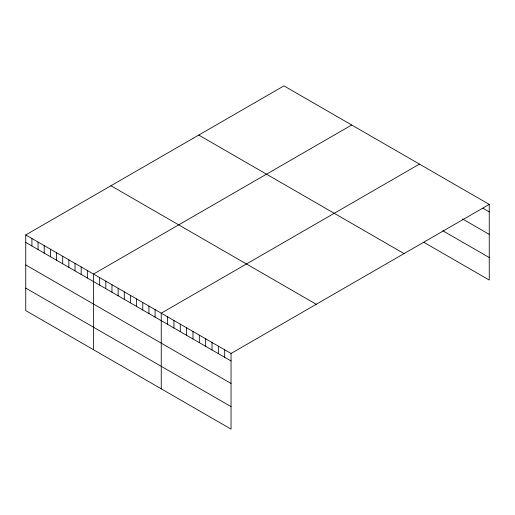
<?xml version="1.0" encoding="UTF-8"?>
<svg xmlns="http://www.w3.org/2000/svg" width="515" height="515" viewBox="0 0 515 515"><rect width="100%" height="100%" fill="white"/><g stroke="black" fill="none" stroke-linecap="round" stroke-linejoin="round"><path stroke-width="0.77" d="M489.25 204.404L231.048 353.47L231.048 429.124L25.75 310.597L25.75 234.943L283.952 85.876L489.25 204.404L489.25 280.057L423.89 242.32M351.7 124.991L93.498 274.057L93.498 349.711M419.448 164.105L161.246 313.172L161.246 388.825M482.903 208.227L489.25 211.89M462.599 218.997L489.25 234.383M442.926 230.817L489.25 257.558M198.745 135.065L404.043 253.599M110.957 185.754L316.255 304.281M25.75 234.943L231.048 353.47M25.75 242.436L231.048 360.964M25.75 264.929L231.048 383.456M25.75 288.104L231.048 406.631M224.701 349.807L224.701 357.301M218.36 346.144L218.36 353.638M212.013 342.481L212.013 349.968M205.665 338.819L205.665 346.305M199.324 335.156L199.324 342.642M192.977 331.493L192.977 338.979M186.63 327.83L186.63 335.317M180.282 324.167L180.282 331.654M173.941 320.504L173.941 327.991M167.594 316.834L167.594 324.328M155.086 309.618L155.086 317.105M148.932 306.065L148.932 313.551M142.771 302.505L142.771 309.991M136.61 298.951L136.61 306.438M130.45 295.391L130.45 302.884M124.295 291.838L124.295 299.324M118.135 288.284L118.135 295.771M111.974 284.724L111.974 292.217M105.82 281.171L105.82 288.658M99.659 277.617L99.659 285.104M87.338 270.504L87.338 277.991M81.183 266.95L81.183 274.437M75.023 263.39L75.023 270.877M68.862 259.837L68.862 267.324M62.701 256.277L62.701 263.77M56.547 252.723L56.547 260.21M50.386 249.17L50.386 256.657M44.226 245.61L44.226 253.103M38.065 242.056L38.065 249.543M31.911 238.503L31.911 245.99"/></g></svg>
